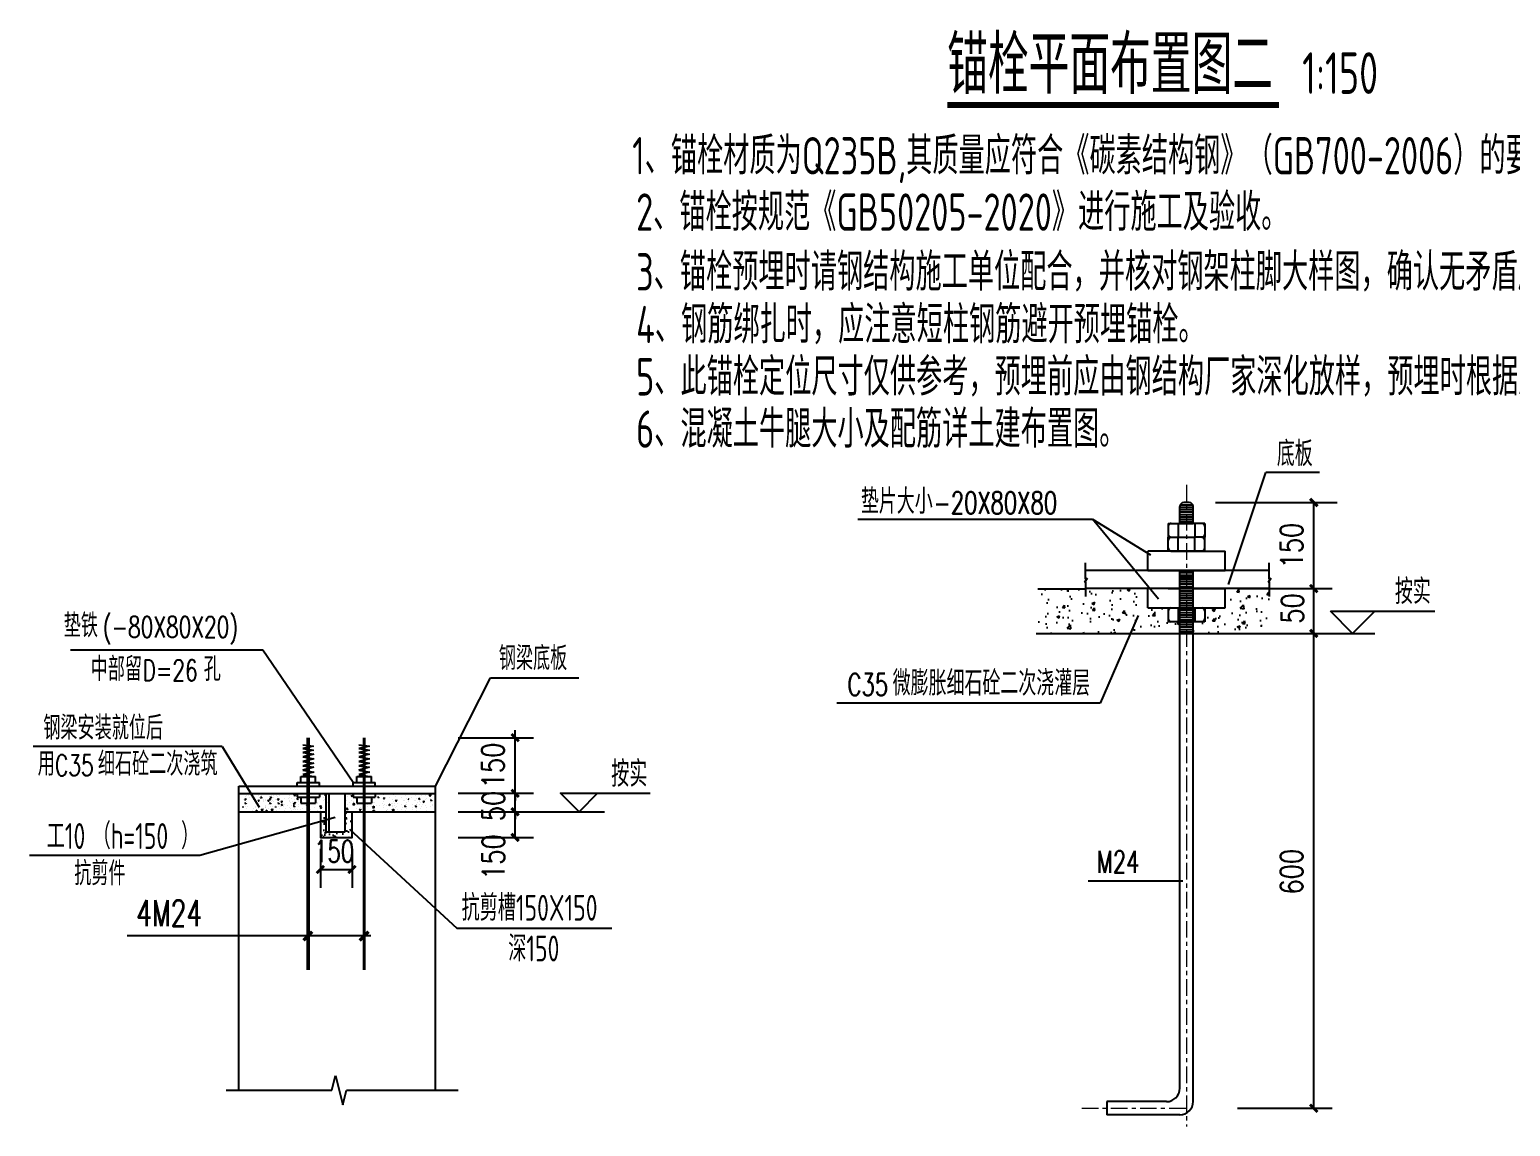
# Model space of a CAD drawing. Extents: x 712773 to 1022356, y -298958 to 209542.
# Drawn here: x 946700 to 973425, y -50437 to -30632 of the extents above; entities that cross this region are included whole.
import ezdxf

# ---------------------------------------------------------------- set-up
doc = ezdxf.new("R2010")
doc.units = 0
doc.header["$LTSCALE"] = 500
doc.header["$MEASUREMENT"] = 0
doc.linetypes.add('2', pattern=[37.999999, 29.999999, -3, 2, -3])
doc.linetypes.add('CENTER', pattern=[1.05, 0.6, -0.15, 0.15, -0.15])
doc.layers.get('0').update_dxf_attribs({"linetype": 'CONTINUOUS'})
for name, color, linetype in [('101', 15, '2'), ('AXIS', 3, 'CONTINUOUS'), ('DIM_SYMB', 3, 'CONTINUOUS'), ('PUB_DIM', 3, 'CONTINUOUS'), ('PUB_TEXT', 7, 'CONTINUOUS'), ('条基', 3, 'CONTINUOUS'), ('柱', 2, 'CONTINUOUS'), ('细线', 140, 'CONTINUOUS'), ('钢筋线', 1, 'CONTINUOUS')]:
    doc.layers.add(name, color=color, linetype=linetype)
doc.layers.add('轴线', color=251, linetype='CENTER', lineweight=9)
doc.styles.add('_TCH_DIM', font='SIMPLEX', dxfattribs={"bigfont": 'GBCBIG'})
doc.styles.add('_TCH_DIM_T3', font='SIMPLEX', dxfattribs={"width": 0.705882, "bigfont": 'GBCBIG'})
doc.styles.add('DIM_FONT', font='SIMPLEX.shx', dxfattribs={"width": 0.8})
doc.styles.add('TSSD_Dimension', font='Tssdeng.shx', dxfattribs={"width": 0.7, "bigfont": 'hztxt.shx'})
doc.styles.add('TSSD_Rein', font='tssdeng.shx', dxfattribs={"width": 0.7, "bigfont": 'hztxt.shx'})

# ---------------------------------------------------------------- blocks, each defined once
blk = doc.blocks.new('_ArchTick')
at = {"color": 0, "linetype": 'ByBlock', "const_width": 0.4}
blk.add_lwpolyline([(-0.5, -0.5), (0.5, 0.5)], dxfattribs=at)

msp = doc.modelspace()

# ---------------------------------------------------------------- hatches: boundary and pattern name
h = msp.add_hatch()
h.set_pattern_fill('AN33C', color=256, scale=755.340229, style=0)
h.set_pattern_definition([(50, (1103153.77, 46932.9), (541.7755, -47.3992), [56.6505, -623.1557]), (355, (1103153.77, 46932.9), (-104.8045, 568.161), [45.3204, -498.5246]), (100.4514, (1103198.9, 46928.94), (436.9714, 520.7614), [48.1455, -529.6008]), (46.1842, (1103153.8, 47083.96), (806.13, -125.0232), [84.9758, -934.7335]), (96.6356, (1103220.95, 47073.5), (705.9883, 735.7904), [72.2183, -794.401]), (351.1842, (1103153.8, 47083.96), (705.9878, 735.791), [67.9806, -747.787]), (21, (1103229.3, 47046.2), (450.8679, -304.1142), [56.6505, -623.1557]), (326, (1103229.3, 47046.2), (183.7859, 547.735), [45.3204, -498.5246]), (71.4514, (1103266.9, 47020.85), (634.654, 243.6203), [48.1455, -529.6008]), (37.5, (1103153.77, 46932.89), (9.18483, 251.44812), [0, -492.48183, 0, -506.07795, 0, -500.4129]), (7.5, (1103153.77, 46932.9), (198.707, 297.91503), [0, -288.53997, 0, -481.1517, 0, -190.7234]), (327.5, (1102985.33, 46932.89), (403.21756, -17.0366), [0, -188.83506, 0, -589.1654, 0, -781.77714]), (317.5, (1102909.8, 46932.9), (440.504, 75.6133), [0, -245.4856, 0, -391.2662, 0, -555.1751])])
h.paths.add_polyline_path([(965556.7, -40733.1), (964893.8, -40733.1), (964893.8, -41152.1), (965556.7, -41106.3)])
h.paths.add_polyline_path([(965556.7, -41106.3), (964893.8, -41152.1), (964893.8, -41535.2), (965556.7, -41535.2)])
h.paths.add_polyline_path([(966882.9, -40725.2), (965759.9, -40725.2), (965759.9, -40733.1), (965556.7, -40733.1), (965556.7, -41535.2), (967459.9, -41535.2), (967459.9, -41324.1), (967248.7, -41324.1), (967248.7, -41073.6), (966882.9, -41073.6)])
h.paths.add_polyline_path([(968414.1, -40725.2), (968276.6, -40725.2), (968276.6, -41073.6), (967910.2, -41073.6), (967910.2, -41324.1), (967699.6, -41324.1), (967699.6, -41535.2), (969074.6, -41535.2), (969074.6, -41349.8)])
h.paths.add_polyline_path([(969074.6, -40733.1), (969074.6, -40725.2), (968414.1, -40725.2), (969074.6, -41349.8)], flags=17)
h.paths.add_polyline_path([(964982.6, -40866.2), (964982.6, -40123.8), (965526.5, -40123.8), (965526.5, -40866.2)], flags=9)
h = msp.add_hatch()
h.set_pattern_fill('AR-CONC', color=256, scale=133.298667, style=0)
h.set_pattern_definition([(50, (855350.42, 131396.91), (242.84974, -21.24659), [25.3934, -279.32736]), (355, (855350.42, 131396.9), (-46.97822, 254.67596), [20.31472, -223.4619]), (100.451, (855370.66, 131395.14), (195.8724, 233.4282), [21.58105, -237.3916]), (46.1842, (855350.42, 131464.63), (361.34475, -56.04186), [38.0901, -418.99104]), (96.6356, (855380.53, 131459.96), (316.4567, 329.81497), [32.3716, -356.0874]), (351.184, (855350.4, 131464.63), (316.4572, 329.8144), [30.4721, -335.1928]), (21, (855384.28, 131447.7), (202.10061, -136.31857), [25.3934, -279.32736]), (326, (855384.28, 131447.7), (82.38128, 245.5201), [20.31472, -223.4619]), (71.4514, (855401.12, 131436.34), (284.48134, 109.20208), [21.58105, -237.3916]), (37.5, (855350.42, 131396.91), (4.117067, 112.71074), [0, -220.75326, 0, -226.84767, 0, -224.30833]), (7.5, (855350.42, 131396.91), (89.06972, 133.53937), [0, -129.33703, 0, -215.67458, 0, -85.4911]), (327.5, (855274.915, 131396.91), (180.740456, -7.63634), [0, -84.64465, 0, -264.09132, 0, -350.42887]), (317.5, (855241.06, 131396.91), (197.45422, 33.89317), [0, -110.03805, 0, -175.38372, 0, -248.85528])])
h.paths.add_polyline_path([(952519.5, -44758.5), (952391.4, -44758.5), (952391.4, -45121.7), (952052.2, -45121.7), (952052.2, -44906.3), (951948.3, -44935.4), (951948.3, -45217.4), (952519.5, -45217.4)])
h.paths.add_polyline_path([(952052.2, -44758.5), (951948.3, -44758.5), (951948.3, -44935.4), (952052.2, -44906.3)])

# ---------------------------------------------------------------- linework, layer by layer
for p, q in [((967699.6, -39260.1), (967459.9, -39260.1)), ((967696.3, -39221.1), (967463.2, -39221.1)), ((967699.6, -39303.9), (967459.9, -39303.9)), ((967699.6, -39347.7), (967459.9, -39347.7)), ((967699.6, -39391.5), (967459.9, -39391.5)), ((967699.6, -39435.3), (967459.9, -39435.3)), ((967699.6, -39479.1), (967459.9, -39479.1)), ((967699.6, -39522.9), (967459.9, -39522.9)), ((967699.6, -40442.8), (967459.9, -40442.8)), ((967699.6, -40486.6), (967459.9, -40486.6)), ((967699.6, -40527.8), (967459.9, -40527.8)), ((967699.6, -40559.6), (967459.9, -40559.6)), ((967699.6, -40603.4), (967459.9, -40603.4)), ((967699.6, -40603.4), (967459.9, -40603.4)), ((965759.9, -40733.1), (964893.8, -40733.1)), ((967699.6, -40647.2), (967459.9, -40647.2)), ((967699.6, -40691), (967459.9, -40691)), ((967699.6, -40769.4), (967459.9, -40769.4)), ((967699.6, -40813.2), (967459.9, -40813.2)), ((967699.6, -40857), (967459.9, -40857)), ((967699.6, -40898.9), (967459.9, -40898.9)), ((967699.6, -40942.7), (967459.9, -40942.7)), ((967699.6, -40986.5), (967459.9, -40986.5)), ((967699.6, -41030.3), (967459.9, -41030.3)), ((967699.6, -41030.3), (967459.9, -41030.3)), ((967699.6, -41117.9), (967459.9, -41117.9)), ((967699.6, -41117.9), (967459.9, -41117.9)), ((967699.6, -41161.8), (967459.9, -41161.8)), ((967699.6, -41205.6), (967459.9, -41205.6)), ((967699.6, -41205.6), (967459.9, -41205.6)), ((967699.6, -41249.4), (967459.9, -41249.4)), ((967699.6, -41293.2), (967459.9, -41293.2)), ((967699.6, -41293.2), (967459.9, -41293.2)), ((967699.6, -41337), (967459.9, -41337)), ((967699.6, -41380.8), (967459.9, -41380.8)), ((967699.6, -41380.8), (967459.9, -41380.8)), ((967699.6, -41424.6), (967459.9, -41424.6)), ((967699.6, -41468.4), (967459.9, -41468.4)), ((967699.6, -41468.4), (967459.9, -41468.4)), ((967699.6, -41512.2), (967459.9, -41512.2)), ((952052.2, -44425.2), (952391.4, -44425.2)), ((955685, -44754.9), (957076.1, -44754.9)), ((952470.6, -45067.3), (954413.5, -46856.5)), ((954413.5, -46856.5), (957208.2, -46856.5))]:
    msp.add_line(p, q)
at = {"lineweight": -3, "ltscale": 1.5}
for p, q in [((964869, -41535.2), (967699.6, -41535.2)), ((967699.6, -41535.2), (969788.5, -41535.2))]:
    msp.add_line(p, q, dxfattribs=at)
at = {"color": 6}
for p, q in [((951633, -43544), (951825.6, -43568.7)), ((952641.9, -43544), (952834.5, -43568.7)), ((951825.6, -43568.7), (951633, -43611.3)), ((951633, -43611.3), (951825.6, -43642.7)), ((951825.6, -43642.7), (951633, -43683.2)), ((951633, -43683.2), (951827.8, -43712.3)), ((951827.8, -43712.3), (951633, -43761.7)), ((951633, -43761.7), (951827.8, -43799.9)), ((951827.8, -43799.9), (951633, -43847)), ((952834.5, -43568.7), (952641.9, -43611.3)), ((952641.9, -43611.3), (952834.5, -43642.7)), ((952834.5, -43642.7), (952641.9, -43683.2)), ((952641.9, -43683.2), (952836.8, -43712.3)), ((952836.8, -43712.3), (952641.9, -43761.7)), ((952641.9, -43761.7), (952836.8, -43799.9)), ((952836.8, -43799.9), (952641.9, -43847)), ((951633, -43847), (951827.8, -43876.2)), ((951827.8, -43876.2), (951633, -43923.4)), ((951633, -43923.4), (951827.8, -43952.6)), ((951827.8, -43952.6), (951633, -44006.4)), ((951633, -44006.4), (951827.8, -44037.9)), ((951827.8, -44037.9), (951633, -44082.8)), ((951633, -44082.8), (951816.1, -44118.6)), ((952641.9, -43847), (952836.8, -43876.2)), ((952836.8, -43876.2), (952641.9, -43923.4)), ((952641.9, -43923.4), (952836.8, -43952.6)), ((952836.8, -43952.6), (952641.9, -44006.4)), ((952641.9, -44006.4), (952836.8, -44037.9)), ((952836.8, -44037.9), (952641.9, -44082.8)), ((952641.9, -44082.8), (952825, -44118.6))]:
    msp.add_line(p, q, dxfattribs=at)
msp.add_lwpolyline([(951948.3, -44758.5), (951948.3, -45217.4), (952519.5, -45217.4), (952519.5, -44758.5)])
at = {"const_width": 60}
for points in [[(951641.9, -47078.5), (951800, -46920.4)], [(952657.5, -47078.5), (952815.6, -46920.4)]]:
    msp.add_lwpolyline(points, dxfattribs=at)
at = {"layer": '101', "color": 7}
msp.add_lwpolyline([(950249, -49782.5), (952153.8, -49782.5), (952220.4, -49516), (952353.7, -50049.1), (952420.4, -49782.5), (954437, -49782.5)], dxfattribs=at)
at = {"layer": 'AXIS'}
for p, q in [((968501.4, -39171.1), (970210.2, -39171.1)), ((955462.8, -43418), (955462.8, -43284.7)), ((954432.8, -43418), (955796, -43418)), ((955462.8, -44421.5), (955462.8, -43418)), ((955462.8, -44421.5), (955462.8, -44288.2)), ((954432.8, -44421.5), (955796, -44421.5)), ((954432.8, -44421.5), (955796, -44421.5)), ((955462.8, -44421.5), (955462.8, -44554.8)), ((955462.8, -44754.9), (955462.8, -44421.5)), ((954432.8, -44754.9), (955796, -44754.9)), ((954432.8, -44754.9), (955796, -44754.9)), ((955462.8, -44754.9), (955462.8, -44888.2)), ((955462.8, -45218.1), (955462.8, -44754.9)), ((954432.8, -45218.1), (955796, -45218.1))]:
    msp.add_line(p, q, dxfattribs=at)
at = {"layer": 'AXIS', "linetype": 'ByBlock'}
for p, q in [((969877, -40725.2), (969877, -39171.1)), ((968501.4, -40725.2), (970210.2, -40725.2)), ((968501.4, -40725.2), (970210.2, -40725.2)), ((969877, -41535.2), (969877, -40725.2)), ((970177.2, -41135.3), (972064.3, -41135.3)), ((970577.1, -41535.2), (970177.2, -41135.3)), ((970577.1, -41535.2), (970977, -41135.3)), ((968501.4, -41535.2), (970210.2, -41535.2)), ((968501.4, -41535.2), (970210.2, -41535.2)), ((969644, -41535.2), (970977, -41535.2)), ((969877, -50108.9), (969877, -41535.2)), ((968501.4, -50108.9), (970210.2, -50108.9))]:
    msp.add_line(p, q, dxfattribs=at)
at = {"layer": 'DIM_SYMB', "const_width": 105}
msp.add_lwpolyline([(963260.9, -31993.9), (969246.7, -31993.9)], dxfattribs=at)
at = {"layer": 'PUB_DIM'}
for p, q in [((968101.5, -39171.1), (970300.4, -39171.1)), ((950907.2, -41837.7), (947439.6, -41837.7)), ((952538.1, -44225.3), (950907.2, -41837.7)), ((954023.6, -44291.9), (955018.4, -42338)), ((955018.4, -42338), (956614.8, -42338)), ((950175.9, -43576.1), (946765.4, -43576.1)), ((950175.9, -43576.1), (950841.1, -44672)), ((951948.3, -45423.8), (951948.3, -46130.6)), ((952519.5, -45423.8), (952519.5, -46130.6)), ((951948.3, -45797.3), (952519.5, -45797.3)), ((948463.4, -46989.1), (952859.4, -46989.1))]:
    msp.add_line(p, q, dxfattribs=at)
at = {"layer": 'PUB_DIM', "color": 136, "linetype": 'ByBlock', "lineweight": -2, "ltscale": 1.5}
msp.add_line((969074.6, -40725.2), (970038.8, -40725.2), dxfattribs=at)
at = {"layer": 'PUB_DIM'}
for points in [[(956949.6, -44421.7), (956616.4, -44754.9), (956283.1, -44421.7), (957900.7, -44421.7)], [(952212.5, -44861.3), (949773.8, -45544.3), (946700.1, -45544.3)]]:
    msp.add_lwpolyline(points, dxfattribs=at)
at = {"layer": 'PUB_TEXT'}
for p, q in [((968336.2, -40651.5), (969009.9, -38629.6)), ((969978.2, -38629.6), (969009.9, -38629.6)), ((961647.7, -39473.6), (965882.8, -39473.6)), ((967076.9, -40914.7), (965882.8, -39473.6)), ((965882.8, -39473.6), (966932.9, -40112.9)), ((966707.8, -41210.6), (966024.5, -42791.8)), ((966024.5, -42791.8), (961266.6, -42791.8)), ((967515.9, -46005.7), (965806.2, -46005.7))]:
    msp.add_line(p, q, dxfattribs=at)
at = {"layer": '条基', "color": 0}
for p, q in [((950558.8, -44533.1), (950558.8, -44533.1)), ((950584.7, -44536.3), (950600.7, -44517.1)), ((950584.7, -44536.3), (950604.6, -44538)), ((950586, -44602.6), (950609.4, -44593.7)), ((950586, -44602.6), (950602.6, -44613.8)), ((950588.3, -44486.2), (950588.3, -44486.2)), ((950604.7, -44538.8), (950600.9, -44517.9)), ((950602.7, -44614.6), (950609.5, -44594.5)), ((950619.1, -44577.3), (950619.1, -44577.3)), ((950623.1, -44466.3), (950623.1, -44466.3)), ((950626.8, -44601), (950626.8, -44601)), ((950652.7, -44456.7), (950652.7, -44456.7)), ((950666.4, -44495.9), (950666.4, -44495.9)), ((950714.5, -44469.6), (950714.5, -44469.6)), ((950736.7, -44540.7), (950736.7, -44540.7)), ((950787.4, -44555.9), (950787.4, -44555.9)), ((950791.5, -44445), (950791.5, -44445)), ((950823.7, -44557.2), (950839.8, -44538)), ((950823.7, -44557.2), (950843.6, -44558.9)), ((950829.8, -44456.7), (950829.8, -44456.7)), ((950833.3, -44622.1), (950833.3, -44622.1)), ((950837.3, -44573.3), (950837.3, -44573.3)), ((950843.7, -44559.7), (950839.9, -44538.8)), ((950843.5, -44495.9), (950843.5, -44495.9)), ((950844.3, -44503.4), (950844.3, -44503.4)), ((950866, -44495.1), (950889.4, -44486.2)), ((950866, -44495.1), (950882.6, -44506.3)), ((950882.7, -44507.1), (950889.5, -44487)), ((950891.6, -44469.6), (950891.6, -44469.6)), ((950913.8, -44540.7), (950913.8, -44540.7)), ((950914.6, -44548.2), (950914.6, -44548.2)), ((950920.7, -44562.3), (950920.7, -44562.3)), ((950925, -44441.9), (950925, -44441.9)), ((950960.5, -44530.9), (950960.5, -44530.9)), ((950964.5, -44555.9), (950964.5, -44555.9)), ((950968.6, -44445), (950968.6, -44445)), ((951000.8, -44557.2), (951016.9, -44538)), ((951000.8, -44557.2), (951020.7, -44558.9)), ((951001.2, -44533.1), (951001.2, -44533.1)), ((951010.4, -44622.1), (951010.4, -44622.1)), ((951014.4, -44573.3), (951014.4, -44573.3)), ((951020.8, -44559.7), (951017, -44538.8)), ((951021.4, -44503.4), (951021.4, -44503.4)), ((951027.1, -44536.3), (951043.2, -44517.1)), ((951027.1, -44536.3), (951047, -44538)), ((951028.5, -44602.6), (951051.8, -44593.7)), ((951028.5, -44602.6), (951045, -44613.8)), ((951030.7, -44486.2), (951030.7, -44486.2)), ((951043.1, -44495.1), (951066.5, -44486.2)), ((951043.1, -44495.1), (951059.7, -44506.3)), ((951047.1, -44538.8), (951043.3, -44517.9)), ((951045.2, -44614.6), (951051.9, -44594.5)), ((951059.8, -44507.1), (951066.6, -44487)), ((951061.5, -44577.3), (951061.5, -44577.3)), ((951065.5, -44466.3), (951065.5, -44466.3)), ((951069.3, -44601), (951069.3, -44601)), ((951091.7, -44548.2), (951091.7, -44548.2)), ((951095.2, -44456.7), (951095.2, -44456.7)), ((951097.8, -44562.3), (951097.8, -44562.3)), ((951102.1, -44441.9), (951102.1, -44441.9)), ((951108.8, -44495.9), (951108.8, -44495.9)), ((951137.6, -44530.9), (951137.6, -44530.9)), ((951150.4, -44533.1), (951150.4, -44533.1)), ((951156.9, -44469.6), (951156.9, -44469.6)), ((951176.3, -44536.3), (951192.4, -44517.1)), ((951176.3, -44536.3), (951196.3, -44538)), ((951177.7, -44602.6), (951201, -44593.7)), ((951177.7, -44602.6), (951194.3, -44613.8)), ((951179.1, -44540.7), (951179.1, -44540.7)), ((951179.9, -44486.2), (951179.9, -44486.2)), ((951185.5, -44430.9), (951185.5, -44430.9)), ((951196.4, -44538.8), (951192.5, -44517.9)), ((951194.4, -44614.6), (951201.1, -44594.5)), ((951199.3, -44510.9), (951199.3, -44510.9)), ((951204.8, -44588.8), (951204.8, -44588.8)), ((951210.7, -44577.3), (951210.7, -44577.3)), ((951214.8, -44466.3), (951214.8, -44466.3)), ((951218.5, -44601), (951218.5, -44601)), ((951224, -44545.7), (951224, -44545.7)), ((951239.8, -44578.1), (951255.9, -44558.9)), ((951239.8, -44578.1), (951259.7, -44579.8)), ((951242.1, -44629.3), (951265.4, -44620.4)), ((951242.1, -44629.3), (951258.6, -44640.5)), ((951259.9, -44580.6), (951256, -44559.8)), ((951258.8, -44641.3), (951265.5, -44621.2)), ((951269.6, -44555.7), (951269.6, -44555.7)), ((951304.6, -44618.4), (951304.6, -44618.4)), ((951308.7, -44507.5), (951308.7, -44507.5)), ((951377.2, -44518.4), (951377.2, -44518.4)), ((951387.4, -44490.4), (951387.4, -44490.4)), ((951389.3, -44572.1), (951389.3, -44572.1)), ((951393.4, -44461.2), (951393.4, -44461.2)), ((951399.1, -44555.4), (951399.1, -44555.4)), ((951416.6, -44595.2), (951416.6, -44595.2)), ((951434.5, -44518), (951434.5, -44518)), ((951447.4, -44563.2), (951447.4, -44563.2)), ((951461.2, -44619.9), (951477.2, -44600.8)), ((951461.2, -44619.9), (951481.1, -44621.7)), ((951467.5, -44457.9), (951493.5, -44430.8)), ((951467.5, -44457.9), (951497.2, -44462.5)), ((951473, -44597.1), (951473, -44597.1)), ((951476.3, -44533.5), (951476.3, -44533.5)), ((951477, -44486.1), (951477, -44486.1)), ((951481.2, -44622.5), (951477.4, -44601.6)), ((951478.9, -44599), (951494.9, -44579.9)), ((951478.9, -44599), (951498.8, -44600.7)), ((951479, -44628.6), (951479, -44628.6)), ((951497.3, -44463.2), (951493.6, -44431.5)), ((951498.9, -44601.6), (951495, -44580.7)), ((951510.2, -44594.1), (951510.2, -44594.1)), ((951517.9, -44507), (951517.9, -44507)), ((951522.1, -44521.8), (951545.4, -44512.9)), ((951522.1, -44521.8), (951538.6, -44533)), ((951538.8, -44533.8), (951545.5, -44513.7)), ((951546.5, -44578.2), (951546.5, -44578.2)), ((951555.1, -44526), (951555.1, -44526)), ((951556.5, -44621.8), (951556.5, -44621.8)), ((951560.4, -44548.6), (951560.4, -44548.6)), ((951593.5, -44522.1), (951593.5, -44522.1)), ((951593.6, -44583.2), (951593.6, -44583.2)), ((951625.3, -44570.7), (951625.3, -44570.7)), ((951700.2, -44640.8), (951716.3, -44621.7)), ((951720.2, -44643.4), (951716.4, -44622.5)), ((951897.8, -44613.3), (951897.8, -44613.3)), ((951901.8, -44502.3), (951901.8, -44502.3)), ((951902.3, -44593.3), (951902.3, -44593.3)), ((951930.3, -44538.8), (951930.3, -44538.8)), ((951999.6, -44495.2), (951999.6, -44495.2)), ((952010, -44556), (952010, -44556)), ((952013.7, -44527.8), (952013.7, -44527.8)), ((952024.3, -44441), (952047.6, -44432.1)), ((952024.3, -44441), (952040.9, -44452.2)), ((952041, -44453), (952047.7, -44432.9)), ((952068.9, -44589.8), (952068.9, -44589.8)), ((952410.3, -44543.5), (952410.3, -44543.5)), ((952414.4, -44432.5), (952414.4, -44432.5)), ((952433.8, -44472.5), (952433.8, -44472.5)), ((952436, -44615.8), (952436, -44615.8)), ((952472.4, -44587.4), (952472.4, -44587.4)), ((952503.2, -44467.7), (952526.5, -44458.8)), ((952503.2, -44467.7), (952519.8, -44478.9)), ((952515.6, -44545.1), (952515.6, -44545.1)), ((952519.9, -44479.7), (952526.6, -44459.6)), ((952534.5, -44623.4), (952560.5, -44596.3)), ((952534.5, -44623.4), (952564.1, -44627.9)), ((952543.6, -44578.6), (952543.6, -44578.6)), ((952564.3, -44628.6), (952560.6, -44597)), ((952577.4, -44630.9), (952577.4, -44630.9)), ((952581.4, -44520), (952581.4, -44520)), ((952613.9, -44623.3), (952613.9, -44623.3)), ((952702.1, -44601.9), (952710.9, -44598.5)), ((952702.1, -44601.9), (952718.7, -44613.1)), ((952718.8, -44613.9), (952724, -44598.5)), ((952745.7, -44609.6), (952745.7, -44609.6)), ((952791.8, -44630.8), (952791.8, -44630.8)), ((952892.5, -44532.1), (952892.5, -44532.1)), ((952899.4, -44593.6), (952899.4, -44593.6)), ((952918.8, -44584.6), (952918.8, -44584.6)), ((952982.1, -44494.4), (953005.4, -44485.5)), ((952982.1, -44494.4), (952998.7, -44505.6)), ((952998.8, -44506.4), (953005.6, -44486.3)), ((953077.3, -44601.1), (953077.3, -44601.1)), ((953088.1, -44515.6), (953104.2, -44496.5)), ((953088.1, -44515.6), (953108, -44517.4)), ((953089.9, -44561.2), (953089.9, -44561.2)), ((953093.9, -44450.2), (953093.9, -44450.2)), ((953098.6, -44445), (953098.6, -44445)), ((953098.7, -44624.8), (953098.7, -44624.8)), ((953102.9, -44504.3), (953102.9, -44504.3)), ((953108.1, -44518.2), (953104.3, -44497.3)), ((953142.2, -44430.8), (953142.2, -44430.8)), ((953181, -44628.6), (953204.4, -44619.6)), ((953181, -44628.6), (953197.6, -44639.8)), ((953186.4, -44493.4), (953186.4, -44493.4)), ((953197.7, -44640.6), (953204.5, -44620.4)), ((953224.9, -44608.2), (953224.9, -44608.2)), ((953238.1, -44445.9), (953238.1, -44445.9)), ((953255.2, -44608.6), (953255.2, -44608.6)), ((953258.2, -44539.8), (953258.2, -44539.8)), ((953258.9, -44569.5), (953258.9, -44569.5)), ((953262.2, -44428.9), (953262.2, -44428.9)), ((953263.1, -44449), (953263.1, -44449)), ((953279.2, -44610.5), (953279.2, -44610.5)), ((953306.2, -44557.5), (953322.3, -44538.3)), ((953306.2, -44557.5), (953326.1, -44559.2)), ((953312.6, -44476.7), (953312.6, -44476.7)), ((953320.1, -44438.3), (953320.1, -44438.3)), ((953326.3, -44560), (953322.4, -44539.1)), ((953338.4, -44602.3), (953338.4, -44602.3)), ((953407.2, -44491.4), (953407.2, -44491.4)), ((953411.3, -44438.1), (953411.3, -44438.1)), ((953415.8, -44623.7), (953415.8, -44623.7)), ((953449.8, -44552.9), (953449.8, -44552.9)), ((953472.7, -44543.7), (953472.7, -44543.7)), ((953480.7, -44453.4), (953480.7, -44453.4)), ((953491.9, -44625.8), (953491.9, -44625.8)), ((953496, -44514.8), (953496, -44514.8)), ((953497.8, -44616.2), (953497.8, -44616.2)), ((953500.1, -44580.5), (953500.1, -44580.5)), ((953525.8, -44521.1), (953542.3, -44532.3)), ((953538.3, -44577.1), (953538.3, -44577.1)), ((953599.1, -44491.4), (953599.1, -44491.4)), ((953603.2, -44438.1), (953603.2, -44438.1)), ((953607.8, -44623.7), (953607.8, -44623.7)), ((953641.8, -44552.9), (953641.8, -44552.9)), ((953664.7, -44543.7), (953664.7, -44543.7)), ((953672.7, -44453.4), (953672.7, -44453.4)), ((953683.9, -44625.8), (953683.9, -44625.8)), ((953688, -44514.8), (953688, -44514.8)), ((953689.8, -44616.2), (953689.8, -44616.2)), ((953692.1, -44580.5), (953692.1, -44580.5)), ((953717.7, -44521.1), (953741.1, -44512.2)), ((953717.7, -44521.1), (953734.3, -44532.3)), ((953730.3, -44577.1), (953730.3, -44577.1)), ((953734.4, -44533.1), (953741.2, -44513)), ((953744.5, -44616.9), (953744.5, -44616.9)), ((953754.5, -44425.6), (953754.6, -44425.2)), ((953763.4, -44581), (953763.4, -44581)), ((953767.5, -44470), (953767.5, -44470)), ((953785.7, -44631.2), (953785.7, -44631.2)), ((953802, -44578.4), (953818, -44559.2)), ((953802, -44578.4), (953821.9, -44580.1)), ((953822, -44580.9), (953818.1, -44560)), ((953850.6, -44460.9), (953850.6, -44460.9)), ((953852.2, -44525.2), (953852.2, -44525.2)), ((953859, -44510.4), (953859, -44510.4)), ((953909.7, -44464.2), (953935.7, -44437.2)), ((953909.7, -44464.2), (953939.3, -44468.8)), ((953935.7, -44514.2), (953935.7, -44514.2)), ((953939.5, -44469.5), (953935.8, -44437.8)), ((953936.5, -44556), (953936.5, -44556)), ((953936.7, -44547.8), (953960.1, -44538.8)), ((953936.7, -44547.8), (953953.3, -44559)), ((953938.9, -44583.5), (953938.9, -44583.5)), ((953940.6, -44445.1), (953940.6, -44445.1)), ((953953.4, -44559.8), (953960.2, -44539.6)), ((953974.2, -44629), (953974.2, -44629)), ((950554.1, -44677.5), (950551.9, -44658)), ((950551.9, -44676.4), (950554, -44676.8)), ((950600.1, -44665.3), (950600.1, -44665.3)), ((950615, -44688.2), (950615, -44688.2)), ((950639, -44655.5), (950639, -44655.5)), ((950718.8, -44728.7), (950718.8, -44728.7)), ((950749.6, -44704.7), (950749.6, -44704.7)), ((950778, -44672.8), (950778, -44672.8)), ((950783.3, -44666.9), (950783.3, -44666.9)), ((950785, -44736.8), (950808.3, -44727.8)), ((950785, -44736.8), (950801.5, -44748)), ((950801.7, -44748.8), (950808.4, -44728.6)), ((950833.1, -44693.8), (950833.1, -44693.8)), ((950880, -44727.3), (950906, -44700.3)), ((950880, -44727.3), (950909.7, -44731.9)), ((950895.9, -44728.7), (950895.9, -44728.7)), ((950909.8, -44732.6), (950906.1, -44701)), ((950913.2, -44695.3), (950913.2, -44695.3)), ((950926.7, -44704.7), (950926.7, -44704.7)), ((950952.4, -44752.8), (950952.4, -44752.8)), ((950955.1, -44672.8), (950955.1, -44672.8)), ((950955.9, -44680.3), (950955.9, -44680.3)), ((950956.4, -44641.9), (950956.4, -44641.9)), ((950959.3, -44677.1), (950959.3, -44677.1)), ((950960.4, -44666.9), (950960.4, -44666.9)), ((950962.1, -44736.8), (950985.4, -44727.8)), ((950962.1, -44736.8), (950978.6, -44748)), ((950978.8, -44748.8), (950985.5, -44728.6)), ((951010.1, -44693.8), (951010.1, -44693.8)), ((951042.5, -44665.3), (951042.5, -44665.3)), ((951057.1, -44727.3), (951083.1, -44700.3)), ((951057.1, -44727.3), (951086.8, -44731.9)), ((951057.4, -44688.2), (951057.4, -44688.2)), ((951081.4, -44655.5), (951081.4, -44655.5)), ((951086.9, -44732.6), (951083.2, -44701)), ((951090.3, -44695.3), (951090.3, -44695.3)), ((951129.5, -44752.8), (951129.5, -44752.8)), ((951133, -44680.3), (951133, -44680.3)), ((951133.5, -44641.9), (951133.5, -44641.9)), ((951136.4, -44677.1), (951136.4, -44677.1)), ((951145.8, -44677.5), (951143.5, -44658)), ((951143.5, -44676.4), (951145.7, -44676.8)), ((951161.3, -44728.7), (951161.3, -44728.7)), ((951191.8, -44665.3), (951191.8, -44665.3)), ((951206.7, -44688.2), (951206.7, -44688.2)), ((951230.6, -44655.5), (951230.6, -44655.5)), ((951284.6, -44662), (951284.6, -44662)), ((951300.6, -44729.4), (951300.6, -44729.4)), ((951310.9, -44687.8), (951310.9, -44687.8)), ((951346.8, -44649.4), (951346.8, -44649.4)), ((951385.3, -44683), (951385.3, -44683)), ((951410, -44702.9), (951410, -44702.9)), ((951422.5, -44725.6), (951422.5, -44725.6)), ((951430.2, -44638.5), (951430.2, -44638.5)), ((951435.8, -44758.5), (951438.7, -44755.4)), ((951439.1, -44758.5), (951438.8, -44756.1)), ((951454, -44758.5), (951464.3, -44754.5)), ((951463.4, -44758.5), (951464.4, -44755.3)), ((951464.3, -44656), (951487.6, -44647)), ((951464.3, -44656), (951480.9, -44667.2)), ((951468.8, -44753.3), (951468.8, -44753.3)), ((951468.9, -44708), (951468.9, -44708)), ((951481, -44668), (951487.7, -44647.9)), ((951488.8, -44695.3), (951488.8, -44695.3)), ((951506, -44714.6), (951506, -44714.6)), ((951543.9, -44711.9), (951543.9, -44711.9)), ((951556.4, -44659.6), (951556.4, -44659.6)), ((951587.9, -44710.4), (951587.9, -44710.4)), ((951606.2, -44745.2), (951606.2, -44745.2)), ((951632.2, -44698), (951632.2, -44698)), ((951700.2, -44640.8), (951720.1, -44642.6)), ((951720.7, -44749.2), (951720.7, -44749.2)), ((951724.7, -44638.2), (951724.7, -44638.2)), ((951738.2, -44678.5), (951738.2, -44678.5)), ((951765.8, -44717.9), (951765.8, -44717.9)), ((951842.6, -44670.3), (951842.6, -44670.3)), ((951893.7, -44724.2), (951893.7, -44724.2)), ((951926.1, -44659.3), (951926.1, -44659.3)), ((951932.6, -44645.1), (951932.6, -44645.1)), ((951939.2, -44661.7), (951955.3, -44642.6)), ((951939.2, -44661.7), (951959.1, -44663.5)), ((951943.2, -44682.7), (951966.5, -44673.7)), ((951943.2, -44682.7), (951959.8, -44693.9)), ((951943.7, -44725.4), (951943.7, -44725.4)), ((951959.3, -44664.3), (951955.4, -44643.4)), ((951959.9, -44694.7), (951966.6, -44674.5)), ((952052.3, -44642.7), (952052.3, -44642.7)), ((952064.8, -44700.7), (952064.8, -44700.7)), ((952406.3, -44654.4), (952406.3, -44654.4)), ((952417.3, -44703.6), (952433.3, -44684.4)), ((952417.3, -44703.6), (952437.2, -44705.3)), ((952422.1, -44709.4), (952445.4, -44700.4)), ((952422.1, -44709.4), (952438.7, -44720.6)), ((952437.3, -44706.1), (952433.5, -44685.2)), ((952438.8, -44721.4), (952445.6, -44701.2)), ((952477.3, -44748), (952477.3, -44748)), ((952501.8, -44743.9), (952501.8, -44743.9)), ((952573.3, -44741.9), (952573.3, -44741.9)), ((952595.2, -44691.1), (952595.2, -44691.1)), ((952655.2, -44755.5), (952655.2, -44755.5)), ((952656.3, -44724.5), (952672.4, -44705.3)), ((952656.3, -44724.5), (952676.2, -44726.2)), ((952676.3, -44727), (952672.5, -44706.1)), ((952678.6, -44680.1), (952678.6, -44680.1)), ((952696.2, -44710.5), (952696.2, -44710.5)), ((952741.6, -44720.5), (952741.6, -44720.5)), ((952804.8, -44663.5), (952804.8, -44663.5)), ((952890.2, -44678.5), (952916.1, -44651.5)), ((952890.2, -44678.5), (952919.8, -44683.1)), ((952890.5, -44677.2), (952890.5, -44677.2)), ((952895.3, -44745.4), (952911.4, -44726.2)), ((952895.3, -44745.4), (952915.2, -44747.1)), ((952901, -44736.1), (952924.4, -44727.1)), ((952901, -44736.1), (952917.6, -44747.3)), ((952915.4, -44747.9), (952911.5, -44727.1)), ((952914.7, -44695.6), (952914.7, -44695.6)), ((952919.9, -44683.8), (952916.2, -44652.1)), ((952917.7, -44748.1), (952924.5, -44727.9)), ((952969.7, -44638.4), (952969.7, -44638.4)), ((952970.4, -44750.3), (952970.4, -44750.3)), ((953011, -44756.2), (953011, -44756.2)), ((953015.3, -44635.8), (953015.3, -44635.8)), ((953084.9, -44643.8), (953084.9, -44643.8)), ((953085.8, -44672.1), (953085.8, -44672.1)), ((953137.2, -44739.6), (953137.2, -44739.6)), ((953140.9, -44758.5), (953150.4, -44747.2)), ((953147.6, -44645.9), (953147.6, -44645.9)), ((953152.5, -44758.5), (953150.5, -44748)), ((953164.7, -44717), (953164.7, -44717)), ((953243.4, -44660.9), (953243.4, -44660.9)), ((953245.8, -44733.7), (953271.8, -44706.6)), ((953245.8, -44733.7), (953275.4, -44738.3)), ((953254.1, -44650.8), (953254.1, -44650.8)), ((953275.6, -44739), (953271.9, -44707.3)), ((953293.5, -44650.3), (953293.5, -44650.3)), ((953297.4, -44684.3), (953297.4, -44684.3)), ((953325.5, -44653.4), (953325.5, -44653.4)), ((953334.3, -44713.2), (953334.3, -44713.2)), ((953412.4, -44711.9), (953412.4, -44711.9)), ((953423.8, -44683.6), (953423.8, -44683.6)), ((953455.8, -44758.5), (953468, -44753.8)), ((953464.7, -44655.3), (953488.1, -44646.3)), ((953464.7, -44655.3), (953481.3, -44666.5)), ((953466.8, -44758.5), (953468.1, -44754.6)), ((953481.4, -44667.3), (953488.2, -44647.1)), ((953486.1, -44668.4), (953486.1, -44668.4)), ((953487.9, -44736.7), (953487.9, -44736.7)), ((953495.9, -44700.9), (953495.9, -44700.9)), ((953604.4, -44711.9), (953604.4, -44711.9)), ((953615.8, -44683.6), (953615.8, -44683.6)), ((953647.8, -44758.5), (953660, -44753.8)), ((953656.7, -44655.3), (953680.1, -44646.3)), ((953656.7, -44655.3), (953673.3, -44666.5)), ((953658.8, -44758.5), (953660.1, -44754.6)), ((953673.4, -44667.3), (953680.2, -44647.1)), ((953678, -44668.4), (953678, -44668.4)), ((953679.9, -44736.7), (953679.9, -44736.7)), ((953687.8, -44700.9), (953687.8, -44700.9)), ((953759.4, -44691.9), (953759.4, -44691.9)), ((953764.6, -44656.6), (953764.6, -44656.6)), ((953848, -44645.6), (953848, -44645.6)), ((953855.9, -44675.9), (953855.9, -44675.9)), ((953871.8, -44733.5), (953871.8, -44733.5)), ((953932.4, -44666.9), (953932.4, -44666.9)), ((953963.6, -44638.7), (953963.6, -44638.7))]:
    msp.add_line(p, q, dxfattribs=at)
at = {"layer": '柱', "color": 2}
for p, q in [((950478.7, -44291.9), (954023.6, -44291.9)), ((950478.7, -49782.5), (950478.7, -44291.9)), ((954023.6, -49782.5), (954023.6, -44291.9)), ((950478.7, -44425.2), (954023.6, -44425.2)), ((952052.2, -45121.7), (952052.2, -44425.2)), ((952108.9, -45121.7), (952108.9, -44425.2)), ((952391.4, -44425.2), (952391.4, -45121.7)), ((950478.7, -44758.5), (951948.3, -44758.5)), ((951143.5, -44758.5), (952052.2, -44758.5)), ((952391.4, -44758.5), (954023.6, -44758.5)), ((952391.4, -44758.5), (954023.6, -44758.5)), ((952391.4, -45121.7), (952052.2, -45121.7))]:
    msp.add_line(p, q, dxfattribs=at)
at = {"layer": '柱', "color": 3}
for p, q in [((951529.2, -44291.9), (951529.2, -44225.3)), ((951529.2, -44225.3), (951929.1, -44225.3)), ((951595.9, -44118.6), (951862.5, -44118.6)), ((951595.9, -44225.3), (951595.9, -44118.6)), ((951862.5, -44225.3), (951862.5, -44118.6)), ((951929.1, -44291.9), (951929.1, -44225.3)), ((952538.1, -44225.3), (952938, -44225.3)), ((952538.1, -44291.9), (952538.1, -44225.3)), ((952604.8, -44118.6), (952871.4, -44118.6)), ((952604.8, -44225.3), (952604.8, -44118.6)), ((952871.4, -44225.3), (952871.4, -44118.6)), ((952938, -44291.9), (952938, -44225.3)), ((951529.2, -44425.2), (951529.2, -44491.9)), ((951529.2, -44491.9), (951929.1, -44491.9)), ((951595.9, -44491.9), (951595.9, -44598.5)), ((951595.9, -44598.5), (951862.5, -44598.5)), ((951862.5, -44491.9), (951862.5, -44598.5)), ((951929.1, -44425.2), (951929.1, -44491.9)), ((952538.1, -44425.2), (952538.1, -44491.9)), ((952538.1, -44491.9), (952938, -44491.9)), ((952604.8, -44491.9), (952604.8, -44598.5)), ((952604.8, -44598.5), (952871.4, -44598.5)), ((952871.4, -44491.9), (952871.4, -44598.5)), ((952938, -44425.2), (952938, -44491.9))]:
    msp.add_line(p, q, dxfattribs=at)
at = {"layer": '细线'}
for p, q in [((967459.9, -39547.8), (967459.9, -39242.7)), ((967628, -39171.1), (967531.5, -39171.1)), ((967699.6, -39547.8), (967699.6, -39242.7)), ((967249, -39547.8), (967699.6, -39547.8)), ((967249, -39547.8), (967249, -39798.4)), ((967431.2, -39547.8), (967431.2, -39798.4)), ((967910.5, -39547.8), (967699.6, -39547.8)), ((967728.3, -39547.8), (967728.3, -39798.4)), ((967910.5, -39547.8), (967910.5, -39798.4)), ((967249, -40048.9), (967249, -39798.4)), ((967249, -39798.4), (967728.3, -39798.4)), ((967249, -39798.4), (967728.3, -39798.4)), ((967431.2, -40048.9), (967431.2, -39798.4)), ((967910.5, -39798.4), (967728.3, -39798.4)), ((967910.5, -39798.4), (967728.3, -39798.4)), ((967728.3, -40048.9), (967728.3, -39798.4)), ((967910.5, -40048.9), (967910.5, -39798.4)), ((966882.9, -40397.3), (966882.9, -40048.9)), ((967459.9, -40048.9), (966882.9, -40048.9)), ((967304.2, -40048.9), (967855.3, -40048.9)), ((967855.3, -40048.9), (967459.9, -40048.9)), ((967699.6, -40048.9), (968276.6, -40048.9)), ((968276.6, -40397.3), (968276.6, -40048.9)), ((965759.9, -40558), (965759.9, -40259.4)), ((969074.5, -40558), (969074.5, -40259.4)), ((965785.2, -40535.7), (965741.3, -40615.2)), ((965741.3, -40615.2), (965759.9, -40600.8)), ((969074.6, -40397.3), (965759.9, -40397.3)), ((965759.9, -40558), (965785.2, -40535.7)), ((965759.9, -40600.8), (965759.9, -40865.5)), ((966882.9, -40397.3), (968276.6, -40397.3)), ((967459.9, -49747.3), (967459.9, -40397.3)), ((967699.6, -49987.1), (967699.6, -40397.3)), ((969099.8, -40535.7), (969055.9, -40615.2)), ((969055.9, -40615.2), (969074.6, -40600.8)), ((969074.5, -40558), (969099.8, -40535.7)), ((969074.6, -40600.8), (969074.6, -40865.5)), ((969074.6, -40725.2), (965759.9, -40725.2)), ((966882.9, -41073.6), (966882.9, -40725.2)), ((967459.9, -40725.2), (966882.9, -40725.2)), ((967249, -40725.2), (967728.3, -40725.2)), ((967855.3, -40725.2), (967459.9, -40725.2)), ((967699.6, -40725.2), (967459.9, -40725.2)), ((967699.6, -40725.2), (968276.6, -40725.2)), ((968276.6, -41073.6), (968276.6, -40725.2)), ((966882.9, -41073.6), (968276.6, -41073.6)), ((967248.7, -41073.6), (967248.7, -41324.1)), ((967430.9, -41073.6), (967430.9, -41324.1)), ((967699.6, -41074.1), (967459.9, -41074.1)), ((967728, -41073.6), (967728, -41324.1)), ((967910.2, -41073.6), (967910.2, -41324.1)), ((967910.2, -41324.1), (967248.7, -41324.1)), ((967218.2, -49989), (966141.5, -49989)), ((966141.5, -49989), (966141.5, -50228.8)), ((967457.9, -50228.8), (966141.5, -50228.8))]:
    msp.add_line(p, q, dxfattribs=at)
for centre, radius, start, end in [((967531.5, -39242.7), 71.6, 90, 180), ((967628, -39242.7), 71.6, 0, 90), ((967304.2, -39603), 55.2, 90, 180), ((967855.3, -39603), 55.2, 0, 90), ((967304.2, -39743.2), 55.2, 180, 270), ((967304.2, -39853.5), 55.2, 90, 180), ((967855.3, -39743.2), 55.2, 270, 0), ((967855.3, -39853.5), 55.2, 0, 90), ((967304.2, -39993.8), 55.2, 180, 270), ((967855.3, -39993.8), 55.2, 270, 0), ((967303.9, -41128.8), 55.2, 90, 180), ((967855, -41128.8), 55.2, 0, 90), ((967303.9, -41269), 55.2, 180, 270), ((967855, -41269), 55.2, 270, 0), ((967218.2, -49747.3), 241.7, 270, 0), ((967457.9, -49987.1), 241.7, 270, 0)]:
    msp.add_arc(centre, radius, start, end, dxfattribs=at)
at = {"layer": '轴线'}
for p, q in [((967579.8, -38853.4), (967579.8, -50436.6)), ((965690.7, -50108.9), (967579.8, -50108.9))]:
    msp.add_line(p, q, dxfattribs=at)
at = {"layer": '钢筋线'}
for points, const_width in [([(951729.2, -47615.4), (951729.2, -43419.4)], 66.6), ([(952738.1, -47615.4), (952738.1, -43419.4)], 60)]:
    msp.add_lwpolyline(points, dxfattribs=dict(at, const_width=const_width))

# ---------------------------------------------------------------- block references
at = {"layer": 'AXIS', "xscale": 133.298667, "yscale": 133.298667, "zscale": 133.298667}
for p, rotation in [((969877, -39171.1), 90), ((955462.8, -43418), 270), ((955462.8, -44421.5), 90), ((955462.8, -44421.5), 270), ((955462.8, -44754.9), 90), ((955462.8, -44754.9), 90), ((955462.8, -45218.1), 270)]:
    msp.add_blockref('_ArchTick', p, dxfattribs=dict(at, rotation=rotation))
at = {"layer": 'AXIS', "linetype": 'ByBlock', "xscale": 133.298667, "yscale": 133.298667, "zscale": 133.298667}
for p, rotation in [((969877, -40725.2), 270), ((969877, -40725.2), 90), ((969877, -41535.2), 270), ((969877, -41535.2), 90), ((969877, -50108.9), 270)]:
    msp.add_blockref('_ArchTick', p, dxfattribs=dict(at, rotation=rotation))
at = {"layer": 'PUB_DIM', "xscale": 133.298667, "yscale": 133.298667, "zscale": 133.298667, "rotation": 180}
msp.add_blockref('_ArchTick', (951948.3, -45797.3), dxfattribs=at)
at = {"layer": 'PUB_DIM', "xscale": 133.298667, "yscale": 133.298667, "zscale": 133.298667}
msp.add_blockref('_ArchTick', (952519.5, -45797.3), dxfattribs=at)

# ---------------------------------------------------------------- texts
at = {"layer": 'AXIS', "color": 7, "char_height": 399.9, "attachment_point": 5, "rotation": 90, "style": 'DIM_FONT'}
for s, insert in [('\\A1;150', (969477.1, -39948.2)), ('50', (969492.5, -41084.2)), ('\\A1;150', (955062.9, -43919.7)), ('\\A1;50', (955070.1, -44651.6)), ('\\A1;150', (955070.1, -45572.5)), ('\\A1;600', (969477.1, -45837.3))]:
    msp.add_mtext(s, dxfattribs=dict(at, insert=insert))
at = {"layer": 'PUB_DIM', "color": 7, "insert": (952196.1, -45468.9), "char_height": 396.56, "attachment_point": 5, "style": '_TCH_DIM_T3'}
msp.add_mtext('\\A1;150', dxfattribs=at)
at = {"layer": 'PUB_TEXT'}
for s, height, style, width, p in [('锚栓平面布置图二', 1050, 'TSSD_Rein', 0.7, (963260.9, -31792.2)), ('1:150', 750, 'TSSD_Rein', 0.7, (969666.7, -31792.2)), ('-20X80X80', 396.56, '_TCH_DIM', 0.705882, (963013.6, -39374.5)), ('(-80X80X20)', 377.68, '_TCH_DIM', 0.705882, (948018.3, -41606.5)), ('D=26', 377.68, '_TCH_DIM', 0.705882, (948738.7, -42392.3)), ('C35', 396.56, '_TCH_DIM', 0.705882, (961463.7, -42657.9)), ('C35', 377.68, '_TCH_DIM', 0.705882, (947157.6, -44103.8)), ('按实', 466.55, 'TSSD_Rein', 0.7, (957196, -44303)), ('工', 466.5, 'TSSD_Rein', 0.7, (947009.5, -45426.6)), ('10', 466.55, 'TSSD_Rein', 0.7, (947336.1, -45426.6)), ('（', 466.5, 'TSSD_Rein', 0.7, (947837.8, -45426.6)), ('h=150', 466.55, 'TSSD_Rein', 0.7, (948164.3, -45426.6)), ('）', 466.5, 'TSSD_Rein', 0.7, (949433, -45426.6)), ('M24', 396.56, '_TCH_DIM', 0.705882, (965963, -45859.3)), ('抗剪槽', 466.55, 'TSSD_Rein', 0.7, (954496.8, -46722.1)), ('4M24', 466.55, '_TCH_DIM', 0.705882, (948625.4, -46821)), ('150X150', 466.55, 'TSSD_Rein', 0.7, (955476.5, -46722.1)), ('深', 466.5, 'TSSD_Rein', 0.7, (955339, -47457.3)), ('150', 466.55, 'TSSD_Rein', 0.7, (955665.6, -47457.3))]:
    msp.add_text(s, height=height, dxfattribs=dict(at, style=style, width=width)).set_placement(p)
at = {"layer": 'PUB_TEXT', "color": 1, "style": 'TSSD_Dimension', "width": 0.7}
for s, p in [('1、锚栓材质为Q235B,其质量应符合《碳素结构钢》（GB700-2006）的要求；', (957575.7, -33246.7)), ('2、锚栓按规范《GB50205-2020》进行施工及验收。', (957646.4, -34264.6)), ('3、锚栓预埋时请钢结构施工单位配合，并核对钢架柱脚大样图，确认无矛盾后方可预埋。', (957646.4, -35343.9)), ('4、钢筋绑扎时，应注意短柱钢筋避开预埋锚栓。', (957646.4, -36295.7)), ('5、此锚栓定位尺寸仅供参考，预埋前应由钢结构厂家深化放样，预埋时根据厂家提供的深化定位图预埋。', (957646.4, -37238.8))]:
    msp.add_text(s, height=674.993, dxfattribs=at).set_placement(p)
at = {"layer": 'PUB_TEXT', "color": 6, "style": 'TSSD_Dimension', "width": 0.7}
msp.add_text('6、混凝土牛腿大小及配筋详土建布置图。', height=674.993, dxfattribs=at).set_placement((957646.4, -38181.9))
at = {"layer": 'PUB_TEXT', "style": '_TCH_DIM'}
for s, height, p in [('底板', 450, (969209.7, -38514.7)), ('垫片大小', 450, (961703.3, -39374.5)), ('垫铁', 428.57, (947316.3, -41606.5)), ('中部留', 428.57, (947802.7, -42392.3)), ('孔', 428.6, (949843.1, -42392.3)), ('钢梁底板', 428.57, (955169, -42198.2)), ('微膨胀细石砼二次浇灌层', 450.001, (962276.8, -42657.9)), ('钢梁安装就位后', 428.57, (946947.8, -43453.9)), ('用', 428.6, (946845.6, -44103.8)), ('细石砼二次浇筑', 428.57, (947932, -44103.8)), ('抗剪件', 428.57, (947507, -46081.9))]:
    msp.add_text(s, height=height, dxfattribs=at).set_placement(p)
at = {"layer": 'PUB_TEXT', "linetype": 'ByBlock', "style": '_TCH_DIM'}
msp.add_text('按实', height=450, dxfattribs=at).set_placement((971341.4, -41002))

doc.saveas('drawing.dxf')
